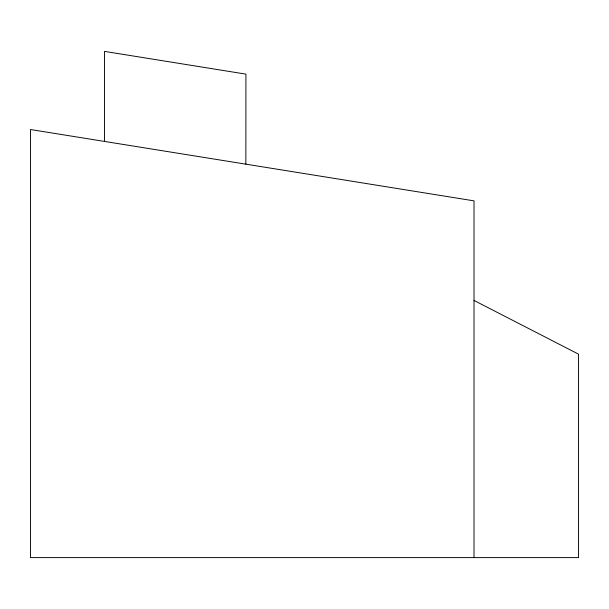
<?xml version="1.0" encoding="UTF-8"?>
<svg xmlns="http://www.w3.org/2000/svg" width="609" height="609" viewBox="0 0 609 609"><rect width="100%" height="100%" fill="white"/><g stroke="black" fill="none" stroke-linecap="round" stroke-linejoin="round"><path stroke-width="0.91" d="M104.459 141.425L104.52 51.392L245.922 74.131L245.861 164.164M474.015 300.443L578.55 354.172L578.55 557.608L30.45 557.608L30.45 129.519L474.015 200.856L474.015 557.608"/></g></svg>
